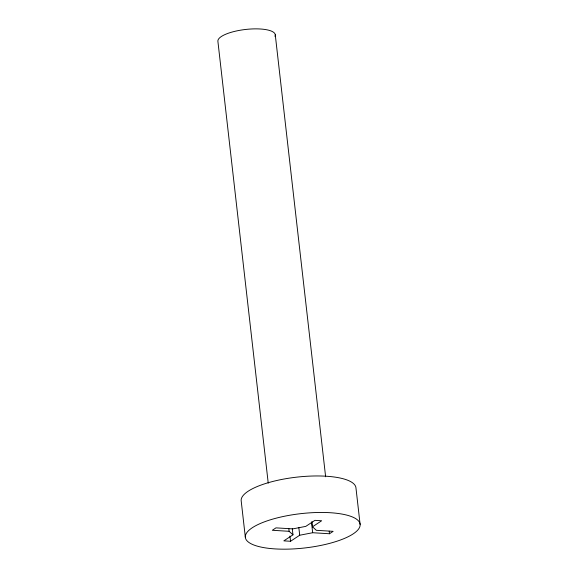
<?xml version="1.0" encoding="UTF-8"?>
<svg xmlns="http://www.w3.org/2000/svg" width="578" height="578" viewBox="0 0 578 578"><rect width="100%" height="100%" fill="white"/><g stroke="black" fill="none" stroke-linecap="round" stroke-linejoin="round"><path stroke-width="0.87" d="M292.287 528.74L292.974 534.823L283.834 540.864L290.553 541.268L299.7 535.235L312.676 532.728L329.489 533.754L333.145 531.341L316.339 530.315L312.503 526.789L311.91 521.573M312.503 526.789L321.65 520.756L314.931 520.345L305.784 526.377L292.8 528.884L275.973 527.866L272.317 530.279L289.13 531.305L292.974 534.823M360.116 524.434A57.749 17.268 -6.5 0 0 272.765 519.102A57.749 17.268 -6.5 0 0 275.287 548.919A57.749 17.268 -6.5 0 0 360.116 524.434L355.961 487.926A57.749 17.268 -6.5 0 0 297.114 477.103A57.749 17.268 -6.5 0 0 241.171 500.707L245.332 537.208M275.273 34.846L325.631 476.778M329.193 531.146L329.489 533.754M311.491 522.302L312.676 532.728M298.812 527.411L299.7 535.235M289.961 536.059L290.553 541.268M288.834 528.704L289.13 531.305M268.235 483.165L217.884 41.233A28.878 8.634 -6.5 0 1 248.359 29.189A28.878 8.634 -6.5 0 1 274.962 36.392"/></g></svg>
